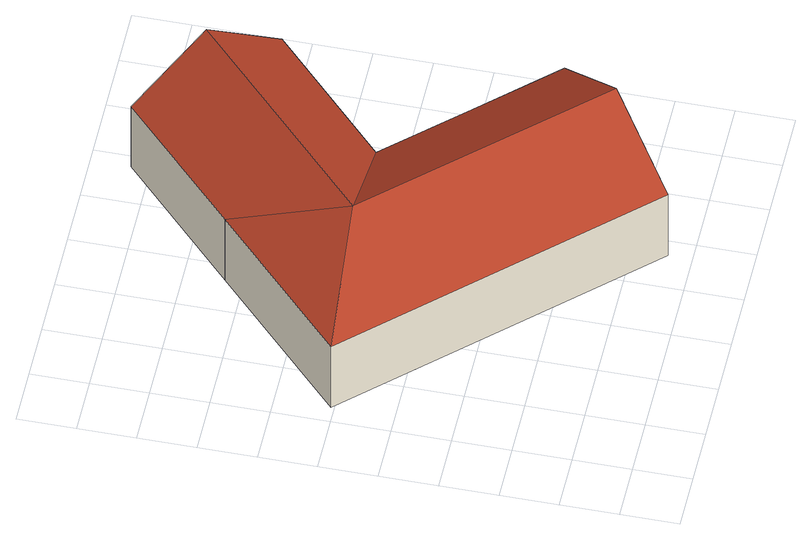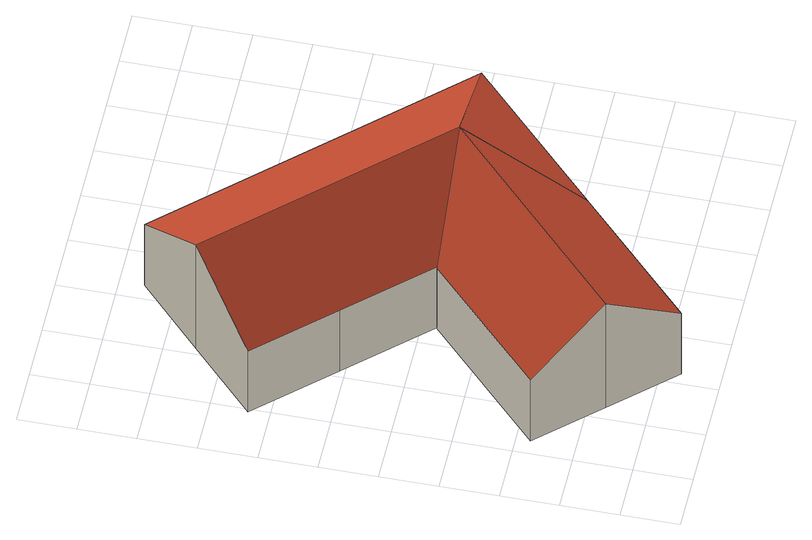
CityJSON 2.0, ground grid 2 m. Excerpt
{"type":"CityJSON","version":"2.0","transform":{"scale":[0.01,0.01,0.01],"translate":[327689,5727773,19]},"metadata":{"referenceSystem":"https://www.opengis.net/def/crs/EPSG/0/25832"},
"CityObjects":{
"building1":{"type":"Building","attributes":{"Gemeindeschluessel":"05170048","Geometrietyp2DReferenz":"3000","function":"31001_2463"},"address":[{"country":"Germany","locality":"Wesel","thoroughfareNumber":"1","thoroughfareName":"Loh"}],"children":["building1-1","building1-2"]},
"building1-1":{"type":"BuildingPart","attributes":{"roofType":"5000","measuredHeight":5.01},"parents":["building1"],"geometry":[{"type":"Solid","lod":"2","boundaries":[[[[0,1,2,3]],[[4,5,6,7]],[[8,9,5,4]],[[10,11,9,8]],[[12,13,11,10]],[[3,2,13,12]],[[10,8,4,7,0,14]],[[0,3,14]],[[3,12,10,14]],[[1,6,5,9,11,13,2]],[[7,6,1,0]]]],"semantics":{"surfaces":[{"type":"WallSurface"},{"type":"RoofSurface"},{"type":"GroundSurface"},{"type":"ClosureSurface"}],"values":[[0,0,0,0,0,0,1,1,1,2,3]]}}]},
"building1-2":{"type":"BuildingPart","attributes":{"roofType":"5000","measuredHeight":5.01},"parents":["building1"],"geometry":[{"type":"Solid","lod":"2","boundaries":[[[[15,16,1,0]],[[17,18,16,15]],[[19,20,18,17]],[[7,6,20,19]],[[17,15,0,14]],[[0,7,14]],[[7,19,17,14]],[[16,18,20,6,1]],[[0,1,6,7]]]],"semantics":{"surfaces":[{"type":"WallSurface"},{"type":"RoofSurface"},{"type":"GroundSurface"},{"type":"ClosureSurface"}],"values":[[0,0,0,0,1,1,1,2,3]]}}]}
},
"vertices":[
[537,1466,376],[537,1466,84],[64,1014,84],[64,1014,376],[1174,782,376],[1174,782,84],[925,1049,84],[925,1049,376],[1412,527,376],[1412,527,84],[1176,305,586],[1176,305,84],[940,83,376],[940,83,84],[495,1032,586],
[956,1866,376],[956,1866,84],[1151,1658,586],[1151,1658,84],[1345,1449,376],[1345,1449,84]
]}
